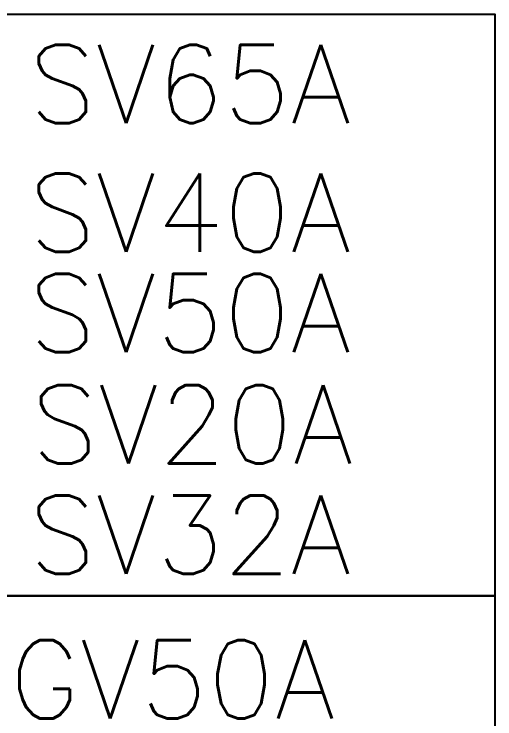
# Model space of a CAD drawing. Extents: x 101553 to 116917, y 3465 to 8824.
# Drawn here: x 114999 to 116917, y 6010 to 8824 of the extents above; entities that cross this region are included whole.
import ezdxf

# ---------------------------------------------------------------- set-up
doc = ezdxf.new("R2010")
doc.units = 0
doc.header["$LTSCALE"] = 200
doc.header["$MEASUREMENT"] = 0
doc.layers.add('biaozhu', color=4, linetype='CONTINUOUS')
doc.layers.add('shebai', color=1, linetype='CONTINUOUS')
doc.styles.get("Standard").update_dxf_attribs({"font": 'txt.shx', "bigfont": 'bigfont.shx'})

msp = doc.modelspace()

# ---------------------------------------------------------------- linework, layer by layer
at = {"layer": 'shebai'}
for points in [[(114221.5, 8824.5), (116917.4, 8824.5), (116917.4, 6501.5), (114221.5, 6501.5)], [(114221.5, 6501.5), (116917.4, 6501.5), (116917.4, 3465.4), (114221.5, 3465.4)]]:
    msp.add_lwpolyline(points, close=True, dxfattribs=at)

# ---------------------------------------------------------------- texts
at = {"layer": 'biaozhu', "char_height": 312.5, "width": 64185.662, "attachment_point": 1}
for s, insert in [('SV65A', (115057.8, 8701.5)), ('SV40A', (115057.8, 8188.2)), ('SV50A', (115057.8, 7786.9)), ('SV20A', (115067, 7342.9)), ('SV32A', (115057.8, 6902.1)), ('GV50A', (114981, 6324.6))]:
    msp.add_mtext(s, dxfattribs=dict(at, insert=insert))

doc.saveas('drawing.dxf')
